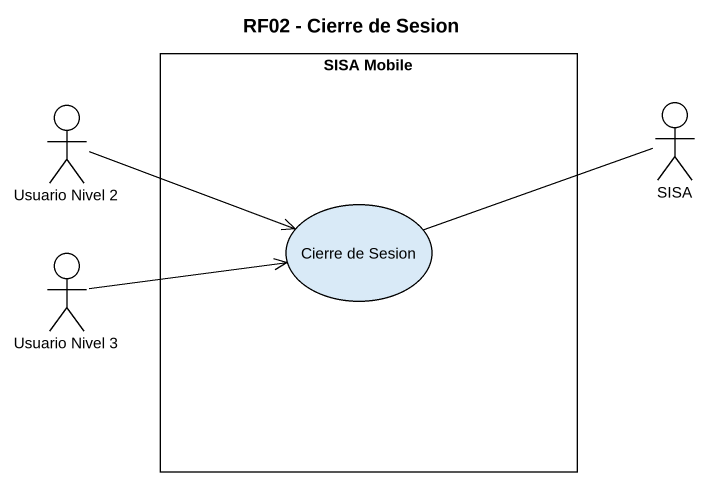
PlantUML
@startuml
title RF02 - Cierre de Sesion
rectangle "SISA Mobile" as SISA_Mobile {
  usecase "Cierre de Sesion" as Cierre_de_Sesion
}
actor "Usuario Nivel 2" as Usuario_Nivel_2
actor SISA
actor "Usuario Nivel 3" as Usuario_Nivel_3
Usuario_Nivel_2 -right-> Cierre_de_Sesion
SISA -left- Cierre_de_Sesion
Usuario_Nivel_3 -right-> Cierre_de_Sesion
@enduml
